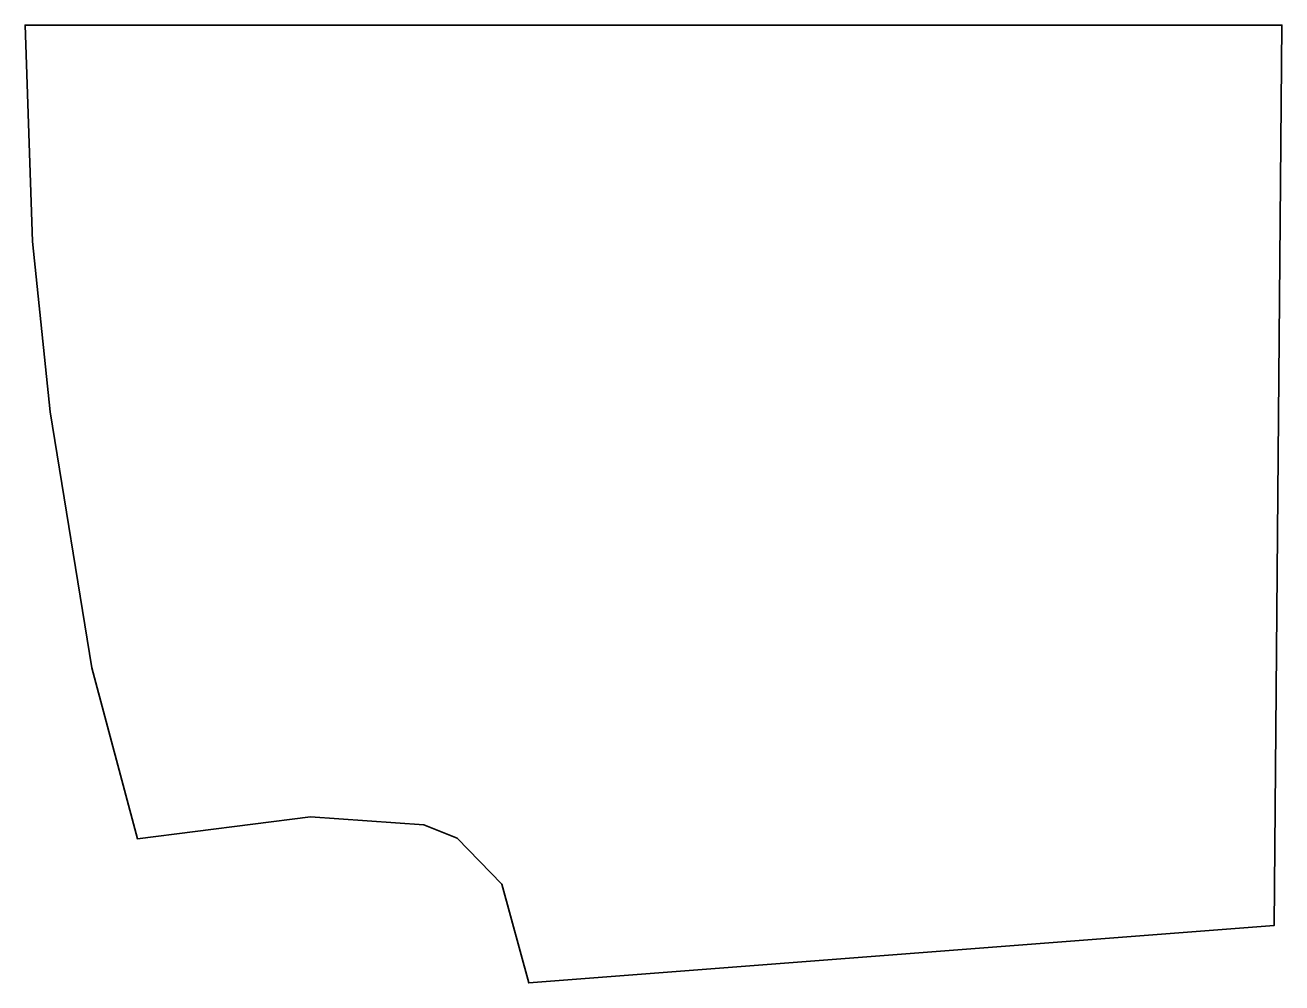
# Model space of a CAD drawing. Extents: x 0 to 4828, y -3680 to 0.
import ezdxf

# ---------------------------------------------------------------- set-up
doc = ezdxf.new("R2010")
doc.units = 0
doc.linetypes.add('Solid', pattern=[0])

msp = doc.modelspace()

# ---------------------------------------------------------------- linework, layer by layer
at = {"color": 0, "linetype": 'Solid', "lineweight": 35}
msp.add_lwpolyline([(256, -2470), (96, -1486), (28, -831), (0, 0), (4828, 0), (4798, -3460), (1935, -3680), (1831, -3301), (1660, -3124), (1532, -3073), (1096, -3042), (432, -3127), (256, -2470)], close=True, dxfattribs=at)

doc.saveas('drawing.dxf')
